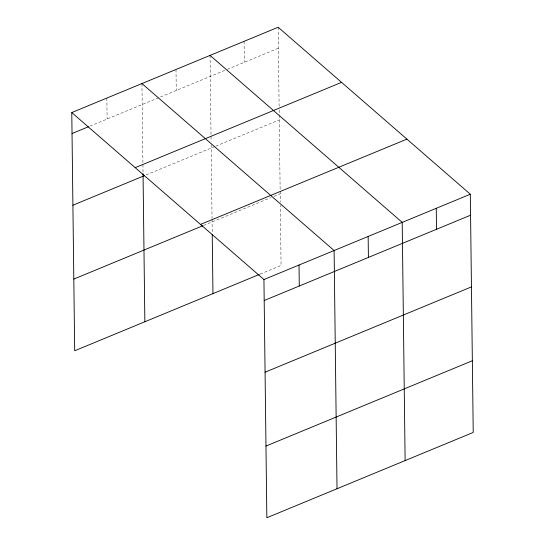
<?xml version="1.0" encoding="UTF-8"?>
<svg xmlns="http://www.w3.org/2000/svg" width="545" height="545" viewBox="0 0 545 545"><rect width="100%" height="100%" fill="white"/><g stroke="black" fill="none" stroke-linecap="round" stroke-linejoin="round"><path stroke-width="0.41" stroke-dasharray="2.73 2.04" d="M89.966 126.12L226.556 69.651M227.333 69.338L278.406 48.219M146.169 174.931L215.05 146.462M215.827 146.142L279.285 119.907M203.571 225.439L270.899 197.61M273.999 196.329L280.185 193.768M260.169 274.094L281.063 265.463L280.328 205.438M278.154 27.25L279.122 106.575M279.163 109.906L279.21 114.075M279.224 114.906L280.144 190.416M280.157 191.254L280.287 202.106M244.099 41.325L244.358 62.294M210.05 55.399L211.099 141.393M211.14 144.725L212.039 218.565M212.053 219.403L212.216 232.763M175.994 69.481L176.253 90.45M141.945 83.555L142.926 163.711M142.933 164.542L143.022 172.043M106.861 98.059L107.113 119.028"/><path stroke-width="0.82" d="M71.776 112.563L278.154 27.25L470.315 194.231L473.224 432.437L266.846 517.75L263.937 279.537L71.776 112.563L74.685 350.769L259.393 274.414M72.029 133.532L88.406 126.76M135.187 167.662L341.565 82.356M72.907 205.22L144.623 175.572M200.526 224.438L406.904 139.125M73.813 279.081L202.794 225.759M263.937 279.537L470.315 194.231M264.196 300.513L470.573 215.2M265.068 372.201L471.445 286.888M265.974 446.062L472.352 360.749M210.05 55.399L402.21 222.38L405.119 460.593M141.945 83.555L334.105 250.536L337.014 488.742M436.259 208.306L436.518 229.275M368.154 236.462L368.413 257.431M299.021 265.04L299.28 286.009M212.237 234.425L212.959 293.612M143.042 173.712L144.854 321.761"/></g></svg>
